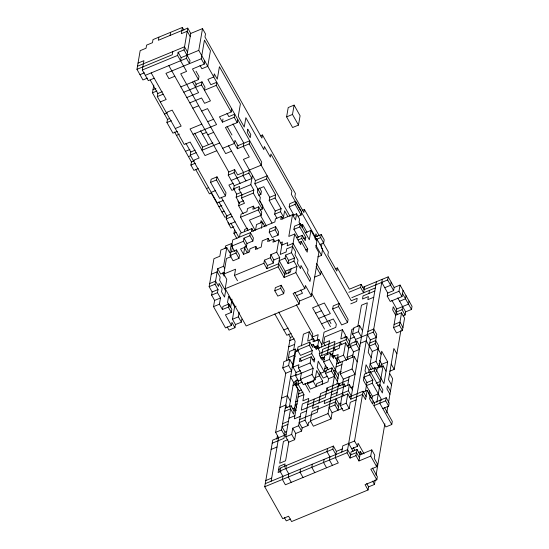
<?xml version="1.0" encoding="UTF-8"?>
<svg xmlns="http://www.w3.org/2000/svg" width="549" height="549" viewBox="0 0 549 549"><rect width="100%" height="100%" fill="white"/><g stroke="black" fill="none" stroke-linecap="round" stroke-linejoin="round"><path stroke-width="0.82" d="M147.365 78.143L142.953 79.962L136.962 69.325L140.16 50.666L146.041 48.237L146.576 45.128L152.457 42.698L152.993 39.59L182.398 27.45L183.894 30.113M154.187 78.219L148.305 80.648L142.308 70.011L143.907 60.678L138.025 63.108M158.874 37.16L158.338 40.276L187.744 28.129L190.743 33.448L186.475 58.331L189.474 63.65L190.009 60.541L184.011 49.904L187.744 28.129M177.334 131.328L172.928 133.153L166.93 122.516L167.466 119.401L152.478 92.808L153.816 85.033M193.255 160.425L199.136 157.995L190.146 142.04L184.265 144.469L157.295 96.603L157.831 93.495L150.337 80.195M170.101 35.417L170.636 32.309M172.784 51.647L172.249 54.756L136.962 69.325M231.541 151.174L225.66 153.603L180.71 73.827L186.591 71.397L177.595 55.442L178.13 52.327L184.011 49.904M182.398 27.45L181.335 33.667L187.216 31.245L190.208 36.563M180.594 60.761L181.129 57.645L178.13 52.327M243.118 213.685L238.623 205.703L239.158 202.595L236.159 197.276L236.694 194.168L233.696 188.849L234.231 185.734L228.24 175.097L228.768 171.988L234.649 169.559L237.648 174.877L261.173 165.167L261.708 162.058L198.772 50.364L202.506 28.596L190.743 33.448M195.581 87.353L196.11 84.244L194.243 80.916M180.82 86.886L198.464 79.605L192.473 68.968L204.235 64.109L201.236 58.791L204.434 40.132L210.432 50.769L207.762 66.319L201.881 68.749L200.008 65.42M198.464 79.605L198.999 76.496L196 71.178M204.235 64.109L204.763 61.001M189.81 102.848L201.572 97.99L204.571 103.308L210.452 100.879L201.462 84.923L201.991 81.815L196.11 84.244M223.114 200.55L217.232 202.979L190.263 155.106L190.791 151.998L185.926 143.358M198.313 168.564L193.907 170.382L190.908 165.064L191.443 161.955L174.582 132.035M194.689 133.181L202.554 147.139L202.025 150.254L219.669 142.966M226.984 113.293L228.858 116.614L234.739 114.185L234.203 117.301L222.441 122.153L219.442 116.834L231.204 111.982L216.224 85.383L216.752 82.275L210.871 84.704L207.879 79.385L213.76 76.956L214.288 73.847L217.287 79.166L219.422 66.724L240.4 103.96L238.266 116.395L244.257 127.032L245.863 117.706L263.843 149.616L264.378 146.508L270.369 157.144L270.904 154.036L291.883 191.265L291.347 194.373L296.968 204.352M210.596 182.385L211.125 179.276L217.006 176.847L225.996 192.802L225.467 195.911L219.586 198.34L210.596 182.385L216.478 179.955L217.006 176.847M222.441 122.153L222.969 119.044M231.204 111.982L231.74 108.867M237.422 148.745L237.957 145.636L249.72 140.784L249.184 143.893L237.422 148.745L225.433 127.471L237.202 122.619L237.731 119.504M227.176 326.792L229.05 330.121L234.931 327.691L231.939 322.373L231.404 325.482L225.522 327.911L213.534 306.637L214.604 300.413L211.605 295.094L212.14 291.986L209.142 286.667L213.938 258.682L219.82 256.253L220.89 250.028L226.771 247.606L229.77 252.924L231.369 243.591L225.488 246.021L225.09 248.354M222.414 309.526L222.949 306.417L228.83 303.988L228.295 307.097L222.414 309.526L219.415 304.208L220.485 297.99L217.486 292.672L218.022 289.556L215.023 284.238L217.692 268.694L223.573 266.265L226.771 247.606M235.102 221.823L229.221 224.253L226.222 218.934L226.758 215.826L218.893 201.86M240.112 183.311L234.121 172.667L234.649 169.559M294.758 292.336L299.63 300.982L299.095 304.091L246.165 325.948L225.186 288.712L226.785 279.386L223.786 274.068L226.456 258.517L230.868 256.692M238.623 205.703L244.504 203.274L241.512 197.956L242.04 194.847L239.048 189.529L239.577 186.42L233.696 188.849M230.093 255.463L230.621 252.355L236.502 249.925L239.501 255.244L238.966 258.353L233.085 260.782L230.093 255.463L235.974 253.034L236.502 249.925M234.684 251.449L231.692 246.13L232.755 239.913L250.399 232.625L253.398 237.943L252.863 241.059L246.981 243.482L246.453 246.597L240.572 249.02L243.564 254.338L249.445 251.916L249.98 248.8L255.861 246.377L257.357 249.033M236.928 238.623L233.929 233.304L234.464 230.196M230.655 256.836L230.916 255.285M231.589 251.394L232.522 245.952M248.045 230.539L240.558 217.239L241.086 214.131L246.968 211.701L247.503 208.593L253.384 206.163L254.88 208.826M234.231 185.734L251.874 178.452L248.875 173.134L249.411 170.025M239.597 236.53L240.133 233.414L251.895 228.562L253.398 231.218M237.484 280.745L234.485 275.426L235.548 269.209L223.786 274.068M260.054 209.965L262.264 209.059L253.274 193.097L253.803 189.988L250.811 184.67L252.41 175.344M232.007 299.171L230.539 307.721L227.54 302.403L228.61 296.186L234.601 306.822L232.467 319.264L235.466 324.583L234.931 327.691M244.332 231.74L244.73 229.407L247.674 228.192M246.453 246.597L243.454 241.279L243.989 238.163L249.87 235.741L250.399 232.625M231.404 325.482L225.413 314.845L231.294 312.415L231.822 309.307L228.83 303.988M260.24 135.877L262.443 134.972L261.914 138.08L204.969 37.023L205.504 33.914L202.506 28.596M258.661 195.32L260.864 194.408L254.873 183.771L255.409 180.662L243.42 159.388L249.301 156.959L243.303 146.322L243.838 143.207L232.975 123.93M243.564 254.338L244.902 246.57M253.384 206.163L252.849 209.279L258.73 206.849L261.729 212.168L261.194 215.277L249.431 220.135L255.052 230.106M247.764 252.664L248.162 250.33L245.918 246.343M251.895 228.562L251.367 231.671L274.891 221.961L275.42 218.845L281.301 216.423L282.804 219.078M235.466 324.583L241.347 322.153L238.348 316.835L239.151 312.168M261.194 215.277L258.202 209.958L258.73 206.849M260.864 194.408L261.399 191.299L259.526 187.971M255.559 229.99L256.493 224.548L262.374 222.119L264.995 226.778M241.347 322.153L241.883 319.044M282.076 217.651L283.552 217.047L280.553 211.729L281.088 208.62L275.09 197.983L275.625 194.868L266.636 178.912L267.171 175.804L255.409 180.662M255.861 246.377L255.326 249.486L261.207 247.057L262.278 240.839L268.159 238.41L269.655 241.066M262.264 209.059L262.799 205.944L259.801 200.625L260.336 197.516L257.337 192.198L257.872 189.089L263.753 186.66L269.744 197.297L269.209 200.406L275.207 211.042L274.672 214.158L276.922 218.145M260.693 222.873L261.091 220.54L262.964 223.862M261.31 228.343L262.374 222.119M286.605 116.882L288.211 107.556L294.092 105.127L300.083 115.764L298.484 125.09L292.603 127.519L286.605 116.882L292.487 114.453L294.092 105.127M291.059 268.852L290.524 271.961L284.643 274.39L278.652 263.753L266.889 268.605L263.891 263.287L264.426 260.178L270.307 257.749L270.835 254.64L276.717 252.211L278.851 239.769L272.97 242.198L273.505 239.089L267.624 241.519L268.159 238.41M269.223 232.186L269.758 229.077L275.639 226.648L278.638 231.966L278.103 235.082L272.222 237.504L269.223 232.186L275.104 229.763L275.639 226.648M266.889 268.605L267.418 265.496L264.426 260.178M267.418 265.496L273.299 263.067L273.834 259.958L270.835 254.64M281.301 216.423L280.772 219.531L292.535 214.673L295.527 219.991L296.597 213.774L292.185 215.592M283.552 217.047L284.615 210.83L287.614 216.148M292.535 214.673L288.801 236.441L294.683 234.018L291.478 252.677L294.477 257.996L293.941 261.104L296.94 266.423L295.87 272.64L284.108 277.499L278.117 266.862L279.716 257.529L276.717 252.211M274.809 290.785L275.344 287.676L281.225 285.247L284.224 290.565L283.689 293.674L277.808 296.103L274.809 290.785L280.69 288.355L281.225 285.247M294.086 215.455L289.213 206.815L289.748 203.706L295.63 201.277L301.621 211.914L301.092 215.023L298.148 216.237M293.941 261.104L288.06 263.534L285.061 258.215L285.597 255.1L291.478 252.677M301.092 215.023L295.094 204.386L295.63 201.277M284.108 277.499L285.178 271.275L296.94 266.423M288.06 263.534L288.596 260.418L285.597 255.1M298.423 237.298L293.928 229.324L294.463 226.215L300.344 223.786L309.334 239.741L310.933 230.408L305.052 232.838M288.705 273.484L289.241 270.376M296.391 237.751L302.273 235.322L305.271 240.64L305.807 237.532L299.809 226.895L300.344 223.786M302.197 210.342L304.4 209.43L303.872 212.538L294.882 196.583L295.41 193.474L262.443 134.972M302.06 227.519L302.588 224.411L300.385 225.323M298.999 242.452L301.209 241.539L300.674 244.655L294.683 234.018M301.209 241.539L307.2 252.183L307.735 249.068L301.744 238.431L302.273 235.322M271.151 481.212L278.618 437.67L275.619 432.351L285.755 373.265L282.756 367.947L283.826 361.722L289.707 359.3L292.706 364.618M366.711 483.552L368.585 486.874L368.05 489.983L291.594 521.55L288.596 516.232L282.714 518.661L264.735 486.75L272.736 440.099L285.967 434.636M286.338 360.796L290.339 337.47L288.465 334.149M288.026 360.048L289.488 351.497L295.369 349.068L296.872 351.724M285.755 373.265L291.636 370.836L288.644 365.517L289.707 359.3M276.799 439.2L277.334 436.084M293.688 349.816L295.156 341.265L278.672 312.01M299.095 304.091L293.104 293.454L304.867 288.596L305.395 285.487L311.393 296.124L299.63 300.982M284.499 435.24L281.5 429.922L295.369 349.068M315.057 238.479L315.86 233.819L317.356 236.475M287.841 439.639L283.435 441.465L279.695 463.232L285.576 460.803L288.781 442.144L294.662 439.715L295.726 433.497L301.607 431.068L302.142 427.959L308.023 425.53L305.024 420.211L308.764 398.444L302.883 400.873L303.947 394.649L297.956 384.012L298.484 380.903L295.492 375.585L296.021 372.476L293.029 367.157L295.691 351.607L298.635 350.392M309.808 342.109L309.272 345.225L312.271 350.543L300.509 355.395L297.51 350.077L298.045 346.968L309.808 342.109L312.806 347.428L313.335 344.319L311.132 345.232M316.21 240.839L316.608 238.506L315.14 239.117M287.916 424.384L282.035 426.813L285.034 432.132L283.963 438.349L272.201 443.208M289.302 407.255L293.564 382.372L290.572 377.053L296.453 374.624M279.915 471.035L280.45 467.926L333.38 446.069L336.379 451.388L335.309 457.612L338.308 462.931L285.377 484.781L282.378 479.462L282.913 476.354L279.915 471.035L332.845 449.178L333.38 446.069M288.781 442.144L285.782 436.826L291.114 405.725L285.233 408.154M284.705 411.263L290.586 408.833L293.578 414.152L297.846 389.275L294.854 383.957L295.383 380.848L297.592 379.935M301.387 345.863L303.384 334.197L309.265 331.768L312.264 337.086L318.146 334.664L317.082 340.881M319.992 244.442L323.67 242.926L320.671 237.607L321.206 234.498L315.325 236.928L301.085 211.66M322.126 384.252L322.661 381.143L316.663 370.506L315.064 379.839L303.302 384.691L300.303 379.373L301.374 373.155L298.375 367.837L298.91 364.728L293.029 367.157M311.736 353.652L299.974 358.504L299.438 361.619L311.201 356.761L314.2 362.079L314.735 358.971L311.736 353.652L312.271 350.543M311.393 296.124L318.859 252.588L315.86 247.27L316.931 241.045L310.933 230.408M300.214 416.416L294.333 418.846L299.13 390.861L296.137 385.542L297.201 379.318M321.851 244.456L321.316 247.565L351.285 300.749L357.166 298.32L356.637 301.435L350.756 303.858M284.512 467.021L285.048 463.912L279.167 466.341L278.096 472.559L281.04 471.344M317.857 256.884L321.536 255.367L322.599 249.143L316.608 238.506M323.67 242.926L324.205 239.817L321.206 234.498M286.331 465.497L285.796 468.606L288.795 473.924L288.259 477.033L291.258 482.351M294.662 439.715L291.663 434.396L292.734 428.179L298.615 425.75L300.749 413.308L306.63 410.878M309.265 331.768L307.666 341.101L313.548 338.671L315.051 341.334M314.701 277.08L320.582 274.651L321.117 271.542M311.866 339.419L312.8 333.977L296.316 304.729M313.548 338.671L313.012 341.78L318.894 339.351L321.892 344.669M315.064 379.839L312.065 374.521L313.136 368.297L310.137 362.978L311.201 356.761M337.951 378.501L331.96 367.857L326.079 370.287L325.543 373.395L328.542 378.714L328.007 381.829L310.363 389.111L307.365 383.792L307.632 382.241M314.659 347.442L316.869 346.529L316.334 349.638L313.335 344.319M318.894 339.351L317.295 348.684L334.938 341.396L332.275 356.946M322.661 381.143L316.773 383.573L316.245 386.681L313.246 381.363L313.513 379.812M300.557 469.066L300.022 472.181L303.021 477.5M308.023 425.53L308.559 422.421L310.761 421.508M321.494 347.002L324.027 332.234L335.789 327.376L336.324 324.267L333.325 318.948L321.563 323.807M334.965 404.963L337.964 410.281L339.028 404.057L336.036 398.739L334.965 404.963L329.084 407.385L332.083 412.704L331.013 418.928L313.369 426.209L310.377 420.891L311.976 411.565L335.501 401.847L338.5 407.166M314.11 399.123L312.511 408.456L318.393 406.027L317.322 412.244L299.679 419.532M321.577 355.587L322.647 349.363L346.172 339.653L346.7 336.544L340.819 338.973L342.425 329.64L324.775 336.928L323.711 343.146L325.207 345.801M335.164 268.845L337.367 267.939L336.839 271.048L327.842 255.093L328.377 251.984L323.135 242.672M320.197 372.716L319.662 375.825L314.515 377.952M320.657 358.078L322.86 357.166L322.325 360.274L319.333 354.956L319.861 351.847L316.869 346.529M328.11 369.841L323.615 361.86L324.679 355.642L330.56 353.213L333.559 358.531L334.094 355.423L331.884 356.328M332.68 308.991L333.216 305.882L339.097 303.453L338.561 306.562L347.551 322.517L341.67 324.946L332.68 308.991L338.561 306.562M318.921 402.918L320.527 393.585L344.051 383.875L345.547 386.53M325.324 365.593L324.26 371.817L318.262 361.18L317.198 367.398L323.189 378.035L327.602 376.216M327.19 354.709L329.592 340.716L323.711 343.146M338.486 375.386L329.496 359.43L330.56 353.213M312.319 464.214L311.784 467.323L314.783 472.641M324.802 400.489L324.274 403.597L347.798 393.887L350.797 399.205L362.56 394.347L365.552 399.665L367.151 390.332L363.479 391.856M340.202 385.851L338.699 383.188L326.936 388.047L325.337 397.38L307.694 404.661M337.415 381.61L331.424 370.973L331.96 367.857M331.013 418.928L328.021 413.61L338.157 354.517L333.744 356.342M324.082 459.355L323.546 462.464L326.545 467.782M337.017 383.943L339.014 372.277L341.224 371.364M344.889 338.067L345.417 334.959L342.425 329.64M347.551 322.517L348.087 319.408L316.615 263.561M327.499 448.499L326.964 451.607L329.963 456.926L329.427 460.035L332.426 465.353M336.564 395.63L338.699 383.188M342.233 385.398L343.297 379.181L340.305 373.862L342.439 361.42M346.501 360.521L343.502 355.203L345.637 342.761L319.168 353.686M348.155 359.403L347.03 357.413L351.834 329.421L354.036 328.508M356.143 399.885L350.262 402.314L349.191 408.531L343.31 410.961L340.318 405.642L344.051 383.875M352.513 357.317L353.446 351.875L350.447 346.556L350.983 343.441L356.864 341.018L359.863 346.337M355.045 342.542L355.58 339.433L352.582 334.115L353.652 327.897L359.533 325.468L362.532 330.786M364.653 286.564L363.582 292.782L360.583 287.463L361.118 284.355L349.356 289.213L337.367 267.939M347.716 385.302L349.178 376.751M357.852 326.216L361.448 305.223L367.329 302.794L350.797 399.205M349.191 408.531L346.199 403.213L347.798 393.887M348.334 390.771L349.397 384.554L302.348 403.982L301.277 410.199L348.334 390.771L351.326 396.09M343.297 379.181L355.059 374.322L352.067 369.003L354.201 356.562L336.558 363.85M353.446 351.875L359.327 349.445L356.335 344.127L356.864 341.018M361.462 337.004L358.463 331.685L359.533 325.468M341.725 452.074L342.796 445.85L354.558 440.991L363.088 391.238L349.123 397.002M368.928 293.468L369.463 290.359M350.07 458.072L351.14 451.854L357.022 449.425L355.951 455.643L350.07 458.072L347.071 452.753L376.415 281.706M367.343 334.574L370.342 339.893L368.207 352.334L371.206 357.653M370.342 339.893L376.223 337.463L373.224 332.145L382.296 279.283M365.469 391.087L366.938 382.529L363.939 377.211L369.82 374.789L370.355 371.673L364.474 374.102L363.404 380.327L372.4 396.282L371.996 398.615M368.667 372.428L369.072 370.095L366.073 364.776L365.01 370.994L366.506 373.656M360.398 343.221L366.279 340.799L372.27 351.435L369.601 366.986L371.103 369.642M351.669 448.739L357.55 446.316L358.085 443.201L364.076 453.838M381.15 354.325L375.152 343.688L376.758 334.355L373.759 329.036L367.878 331.466M403.048 290.38L401.978 296.597L390.215 301.456L387.223 296.137L387.752 293.029L393.633 290.599L387.642 279.963L388.177 276.854L362.443 287.477M369.402 390.963L368.866 394.072L371.117 398.059M357.022 449.425L360.014 454.744L371.776 449.885L370.712 456.102L358.95 460.961L360.549 451.635L358.346 452.541M370.15 395.651L369.614 398.766L372.613 404.085L373.148 400.976M381.006 400.722L381.274 399.171L372.284 383.216L372.819 380.107L369.82 374.789M376.003 383.236L380.409 381.411L374.418 370.774L374.953 367.665L369.072 370.095M374.603 368.585L379.016 366.766L376.017 361.448L378.686 345.897L375.688 340.579L369.806 343.008M391.169 282.172L390.641 285.281L384.76 287.71M376.662 371.399L377.197 368.29L383.078 365.86L386.077 371.179M379.016 366.766L381.685 351.216L387.676 361.853L383.943 383.621L374.953 367.665M384.437 407.44L392.302 421.399L391.766 424.514L385.885 426.937L373.896 405.663L374.432 402.554L386.194 397.696L389.193 403.021L388.658 406.13L382.777 408.559M393.633 290.599L394.168 287.491L388.177 276.854M381.26 367.391L381.795 364.282L379.544 360.288M376.813 402.403L383.078 365.86M380.313 400.125L379.778 403.234L391.766 424.514M401.978 296.597L398.986 291.279L400.049 285.061L394.168 287.491M397.709 314.755L393.214 306.774L392.679 309.883L395.678 315.201L401.559 312.772L404.558 318.091L402.424 330.532L396.543 332.962L393.544 327.643L396.749 308.984L391.876 300.337M388.658 406.13L385.659 400.811L386.194 397.696M402.424 330.532L399.425 325.214L401.559 312.772M402.884 315.895L405.093 314.982L402.094 309.663L402.63 306.555M368.05 489.983L365.058 484.664L376.82 479.805L370.822 469.169L376.703 466.746L377.238 463.631L374.24 458.312L374.775 455.203L371.776 449.885M406.047 295.698L405.512 298.807L399.631 301.236M368.585 486.874L374.466 484.444L375.269 479.778M376.065 475.118L384.87 423.801M386.736 412.917L387.8 406.699M388.472 402.808L392.604 378.707L389.605 373.389M389.79 371.199L394.203 369.381L400.873 330.505M376.82 479.805L377.348 476.697L372.483 468.057M405.093 314.982L405.622 311.873L397.757 297.915M409.039 301.017L408.511 304.125L396.749 308.984M405.622 311.873L411.503 309.444L412.038 306.335L400.049 285.061M137.497 66.216L184.546 46.789L187.545 52.107M142.308 70.011L177.595 55.442M139.961 74.643L144.366 72.825M181.129 57.645L198.772 50.364M145.307 75.33L186.475 58.331M201.236 58.791L165.949 73.36L168.948 78.679L174.829 76.249M153.013 89.7L155.957 88.485M152.478 92.808L156.89 90.99M157.831 93.495L162.236 91.669M157.295 96.603L163.177 94.174M160.294 101.922L166.175 99.493L151.188 72.9M183.819 92.205L201.462 84.923M186.811 97.53L198.573 92.671L192.582 82.034M216.224 85.383L204.454 90.242L204.99 87.133L201.991 81.815M166.285 112.559L172.166 110.129L181.156 126.085L175.275 128.514M164.467 114.082L167.411 112.874M192.809 108.167L198.69 105.737M167.466 119.401L169.668 118.495M166.93 122.516L171.343 120.691M201.689 111.056L207.57 108.627L216.56 124.582L193.035 134.292M201.799 124.122L190.036 128.974L205.017 155.573L216.786 150.714M207.68 121.693L213.561 119.263M176.455 135.363L179.399 134.148M202.444 134.073L206.856 132.254M207.79 134.759L213.671 132.33M185.445 151.318L189.858 149.493M190.791 151.998L195.204 150.179M202.554 147.139L212.847 142.891M190.263 155.106L196.144 152.677M188.444 156.637L190.647 155.724M222.668 148.285L234.43 143.426L234.958 140.318L237.957 145.636M191.443 161.955L194.38 160.74M190.908 165.064L195.32 163.245M228.24 175.097L234.121 172.667M206.424 188.547L208.634 187.634M231.232 180.415L248.875 173.134M211.241 192.342L215.647 190.517M233.298 183.236L228.885 185.054L231.884 190.373L234.821 189.158M211.626 192.953L209.423 193.866L195.561 169.27M239.048 189.529L250.811 184.67M254.873 183.771L266.636 178.912M236.694 194.168L241.107 192.342M236.159 197.276L253.803 189.988M218.948 206.712L221.885 205.498M241.512 197.956L253.274 193.097M239.158 202.595L243.571 200.769M221.94 212.031L224.15 211.118M269.744 197.297L275.625 194.868M226.758 215.826L231.17 214M227.149 216.436L224.939 217.349L211.077 192.754M269.209 200.406L275.09 197.983M226.222 218.934L232.103 216.505M240.558 217.239L258.202 209.958M233.874 226.771L230.937 227.986L227.938 222.668M275.207 211.042L281.088 208.62M289.213 206.815L295.094 204.386M274.672 214.158L280.553 211.729M233.929 233.304L236.139 232.399M231.692 246.13L243.454 241.279M293.928 229.324L299.809 226.895M280.175 242.891L282.385 241.979L280.251 254.42L286.132 251.991L286.667 248.882L292.548 246.453L295.54 251.771L295.012 254.88L298.004 260.199L297.476 263.314L300.468 268.633L301.003 265.517L309.993 281.479L310.528 278.364L307.529 273.045L308.064 269.936L293.077 243.344L287.196 245.774L287.731 242.665L281.85 245.094L278.851 239.769M211.276 274.232L217.157 271.803L220.156 277.121L219.621 280.23L225.612 290.867L224.548 297.084L221.549 291.766L222.084 288.657L219.085 283.339L218.55 286.448L215.558 281.129L209.677 283.558M298.066 239.947L301.744 238.431M303.597 238.444L305.807 237.532M224.363 272.489L220.684 274.013L217.692 268.694M316.258 239.426L320.671 237.607M234.485 275.426L263.891 263.287M209.142 286.667L215.023 284.238M273.834 259.958L279.716 257.529M285.061 258.215L279.18 260.638L286.674 273.937M305.532 249.98L307.735 249.068M212.14 291.986L218.022 289.556M288.596 260.418L294.477 257.996M225.186 288.712L278.117 266.862M211.605 295.094L217.486 292.672M214.604 300.413L220.485 297.99M213.534 306.637L219.415 304.208M234.601 306.822L236.077 306.218M232.467 319.264L238.348 316.835M296.632 295.664L302.513 293.235L300.639 289.913M348.821 292.322L360.583 287.463M387.642 279.963L364.117 289.673L361.118 284.355M351.82 297.64L375.344 287.93M315.572 313.163L321.453 310.741M374.809 291.039L363.047 295.897L362.518 299.006L368.4 296.577L367.864 299.685L373.745 297.256M283.812 329.942L288.225 328.124M318.564 318.482L330.326 313.63L324.335 302.993L312.573 307.845L324.562 329.126M291.217 333.442L286.811 335.261L274.823 313.987M387.223 296.137L398.986 291.279M290.339 337.47L292.548 336.564M289.803 340.579L294.216 338.76M288.74 346.803L294.621 344.374M297.51 350.077L309.272 345.225M396.213 312.093L402.094 309.663M288.424 357.715L294.305 355.285L295.053 356.617M314.152 347.092L317.83 345.575L319.326 348.231M352.582 334.115L358.463 331.685M350.235 338.754L354.647 336.928M282.756 367.947L288.644 365.517M355.58 339.433L373.224 332.145M394.079 324.534L399.96 322.105L402.959 327.424M292.171 367.727L293.64 367.116M320.108 356.191L339.22 348.299L340.291 342.082L341.787 344.738M312.525 359.883L314.735 358.971M346.961 345.884L349.164 344.971L346.172 339.653M393.544 327.643L399.425 325.214M298.375 367.837L310.137 362.978M323.251 357.783L324.72 357.179M330.601 354.75L332.804 353.837M350.447 346.556L356.335 344.127M350.838 347.167L348.636 348.08L345.637 342.761M296.021 372.476L300.433 370.65M323.615 361.86L329.496 359.43M335.418 358.538L343.502 355.203M295.492 375.585L313.136 368.297M369.271 346.117L375.152 343.688M347.03 357.413L352.911 354.983M324.788 368.708L327.732 367.494M300.303 379.373L312.065 374.521M293.564 382.372L295.774 381.466M298.484 380.903L301.428 379.688M372.27 351.435L378.151 349.006M294.854 383.957L297.057 383.044M320.582 373.334L326.463 370.904M336.022 366.958L341.903 364.529M293.036 385.487L295.973 384.273M297.956 384.012L302.362 382.193M296.137 385.542L298.34 384.629M325.543 373.395L331.424 370.973M333.284 370.98L335.487 370.067M307.365 383.792L313.246 381.363M281.486 398.142L287.367 395.712L290.366 401.031M299.13 390.861L301.339 389.948M328.542 378.714L334.423 376.291M340.305 373.862L352.067 369.003M376.017 361.448L370.136 363.87L373.135 369.189M298.601 393.969L303.007 392.144M298.066 397.078L303.947 394.649M381.795 364.282L387.676 361.853M279.887 407.475L285.768 405.045L287.271 407.701M295.712 401.717L297.922 400.804M338.356 384.108L348.649 379.86M370.005 372.593L374.418 370.774M297.386 403.913L295.184 404.826L296.68 407.482M292.445 408.847L294.648 407.934L296.144 410.597M331.219 394.951L337.1 392.521M350.722 387.676L352.925 386.764M366.938 382.529L372.819 380.107M366.403 385.645L372.284 383.216M288.987 418.166L294.868 415.737M282.57 423.704L288.451 421.275M377.671 385.432L379.881 384.52L382.873 389.838L382.344 392.954L370.355 371.673M339.028 404.057L341.238 403.151M275.619 432.351L281.5 429.922M305.024 420.211L299.143 422.641L302.142 427.959M340.318 405.642L346.199 403.213M310.377 420.891L328.021 413.61M285.034 432.132L286.503 431.528M332.083 412.704L342.377 408.456M372.4 396.282L378.282 393.853M285.782 436.826L291.663 434.396M373.896 405.663L385.659 400.811M271.137 449.425L277.019 447.003M278.631 469.45L280.834 468.537M265.798 480.526L271.68 478.097M336.379 451.388L342.26 448.958M265.27 483.635L347.606 449.645L350.605 454.963L356.486 452.534L359.485 457.852M264.735 486.75L347.071 452.753M290.654 519.045L286.249 520.871L284.375 517.542M402.513 293.489L411.503 309.444M292.487 114.453L298.484 125.09M381.761 282.392L387.752 293.029M396.872 353.831L393.873 348.512L388.541 379.613L391.54 384.931M304.4 209.43L319.388 236.022M391.211 364.062L394.203 369.381M297.338 205.01L300.337 210.329M315.915 245.396L321.536 255.367M296.597 213.774L299.596 219.092L299.061 222.201L300.934 225.522M302.588 224.411L307.083 232.385M379.016 363.404L380.889 366.725M390.469 391.149L387.47 385.83L386.942 388.939L389.934 394.257M234.203 117.301L237.202 122.619M249.184 143.893L290.023 216.361M316.087 266.67L320.582 274.651M346.7 336.544L349.699 341.862M227.094 126.359L231.966 134.999M354.201 356.562L357.193 361.887M329.105 320.259L330.978 323.587M367.151 390.332L374.644 403.632M228.549 145.856L243.53 172.455L242.994 175.563L245.993 180.882M259.265 200.371L260.761 203.034M261.509 204.365L272.002 222.976M311.708 293.454L330.443 326.696M275.104 229.763L278.103 235.082M363.088 391.238L366.087 396.556M295.87 272.64L304.867 288.596M260.501 215.434L266.498 226.071M273.505 239.089L275.001 241.752M333.874 347.62L335.37 350.276M337.621 357.632L340.243 362.285M334.094 355.423L338.589 363.397M349.397 384.554L352.396 389.872M168.831 65.612L228.768 171.988M200.57 130.751L208.442 144.716M270.307 257.749L273.299 263.067M237.875 201.009L239.371 203.672M322.86 357.166L324.363 359.828M342.452 393.201L343.949 395.863M280.69 288.355L283.689 293.674M249.87 235.741L252.863 241.059M216.478 179.955L225.467 195.911M370.712 456.102L376.703 466.746M221.24 197.221L241.093 232.46M243.989 238.163L246.981 243.482M326.936 388.047L328.439 390.71M354.558 440.991L357.55 446.316M360.549 451.635L362.045 454.291M230.875 223.134L238.746 237.099M244.634 248.121L247.256 252.773M372.593 481.123L374.466 484.444M353.33 447.627L354.826 450.283M355.951 455.643L358.95 460.961M348.677 443.42L353.172 451.402M299.974 358.504L301.47 361.167M231.369 243.591L232.117 244.923M235.974 253.034L238.966 258.353M304.956 383.579L309.828 392.219M332.845 449.178L335.844 454.497M223.573 266.265L224.692 268.255M222.345 272.894L224.218 276.216M291.114 405.725L294.113 411.043M298.615 425.75L301.607 431.068M228.295 307.097L231.294 312.415M292.734 428.179L295.726 433.497M247.791 129.241L247.256 132.35L250.255 137.669L250.79 134.56L247.791 129.241"/></g></svg>
